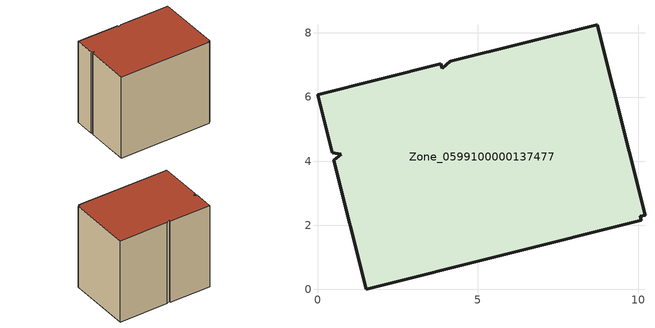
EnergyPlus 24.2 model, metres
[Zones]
Zone_0599100000137477
 floor ground (C_G): 10.06,2.28 10.09,2.15 1.52,0 0.51,4.03 0.74,4.22 0.45,4.26 0,6.07 3.84,7.03 3.9,6.9 4.14,7.11 8.73,8.26 10.21,2.32 z0
 wall outside (C_F): 10.21,2.32 8.73,8.26 4.14,7.11 3.9,6.9 3.84,7.03 0,6.07 0.45,4.26 0.74,4.22 0.51,4.03 1.52,0 10.09,2.15 10.06,2.28 10.21,2.32 z0:8.15
 roof outside (C_R): 10.09,2.15 10.06,2.28 10.21,2.32 8.73,8.26 4.14,7.11 3.9,6.9 3.84,7.03 0,6.07 0.45,4.26 0.74,4.22 0.51,4.03 1.52,0 z8.15
[BUILDING]
Pand.0599100000137477: North Axis=0; Terrain=City; Loads Convergence Tolerance Value=0.04; Temperature Convergence Tolerance Value=0.4; Solar Distribution=FullExterior; Maximum Number of Warmup Days=25; Minimum Number of Warmup Days=1
[Site:Location]
Rotterdam.The.Hague.AP_ZH_NLD Design_Conditions: Latitude=51.96; Longitude=4.45; Time Zone=1; Elevation=-4.5
[SITE:GROUNDTEMPERATURE:BUILDINGSURFACE]
18, 18, 18, 18, 18, 18, 18, 18, 18, 18, 18, 18
[MATERIAL] Thermal Absorptance=0.9; Solar Absorptance=0.7; Visible Absorptance=0.7
Name | Roughness | Thickness | Conductivity | Density | Specific Heat
G.TC.1965-1974 | MediumSmooth | 0.15 | 0.882353 | 540 | 1210
F.TC.1965-1974 | Rough | 0.3 | 0.697674 | 1920 | 840
R.TC.1965-1974 | MediumRough | 0.2 | 0.232558 | 1500 | 1000
[CONSTRUCTION]
C_G: G.TC.1965-1974
C_F: F.TC.1965-1974
C_R: R.TC.1965-1974
[ZONE]
Zone_0599100000137477: Type=1; Multiplier=1; Ceiling Height=Autocalculate; Volume=Autocalculate; Floor Area=autocalculate; Part of Total Floor Area=Yes
[ZONEINFILTRATION:DESIGNFLOWRATE]
Infil_Zone_0599100000137477: Zone or ZoneList or Space or SpaceList=Zone_0599100000137477; Schedule=AlwaysOn; Design Flow Rate Calculation Method=Flow/Area; Flow Rate per Floor Area=0.003; Constant Term Coefficient=1; Temperature Term Coefficient=0; Velocity Term Coefficient=0; Velocity Squared Term Coefficient=0
[HVACTEMPLATE:ZONE:IDEALLOADSAIRSYSTEM]
Zone_0599100000137477: Maximum Heating Supply Air Temperature=50; Minimum Cooling Supply Air Temperature=13; Maximum Heating Supply Air Humidity Ratio=0.0156; Minimum Cooling Supply Air Humidity Ratio=0.0077; Heating Limit=NoLimit; Cooling Limit=NoLimit; Dehumidification Control Type=ConstantSensibleHeatRatio; Cooling Sensible Heat Ratio=0.7; Dehumidification Setpoint=60; Humidification Control Type=None; Humidification Setpoint=30; Outdoor Air Method=None; Outdoor Air Flow Rate per Person=0.00944; Outdoor Air Flow Rate per Zone Floor Area=0; Outdoor Air Flow Rate per Zone=0; Demand Controlled Ventilation Type=None; Outdoor Air Economizer Type=NoEconomizer; Heat Recovery Type=None; Sensible Heat Recovery Effectiveness=0.7; Latent Heat Recovery Effectiveness=0.65
[ZONECONTROL:THERMOSTAT]
ThermostatControl_Zone_0599100000137477: Zone or ZoneList=Zone_0599100000137477; Control Type Schedule=DualSetpointControlType; Control 1=Thermostat_Zone_0599100000137477; Temperature Difference Between Cutout And Setpoint=0
[THERMOSTATSETPOINT:DUALSETPOINT]
Thermostat_Zone_0599100000137477: Heating Setpoint Temperature Schedule=HeatingSetpoint_Zone_0599100000137477; Cooling Setpoint Temperature Schedule=CoolingSetpoint_Zone_0599100000137477
[SCHEDULE:COMPACT]
HeatingSetpoint_Zone_0599100000137477: Through: 12/31, For: AllDays, Until: 24:00, 21
CoolingSetpoint_Zone_0599100000137477: Through: 12/31, For: AllDays, Until: 24:00, 24
DualSetpointControlType: Through: 12/31, For: AllDays, Until: 24:00, 4
AlwaysOn: Through: 12/31, For: AllDays, Until: 24:00, 1
